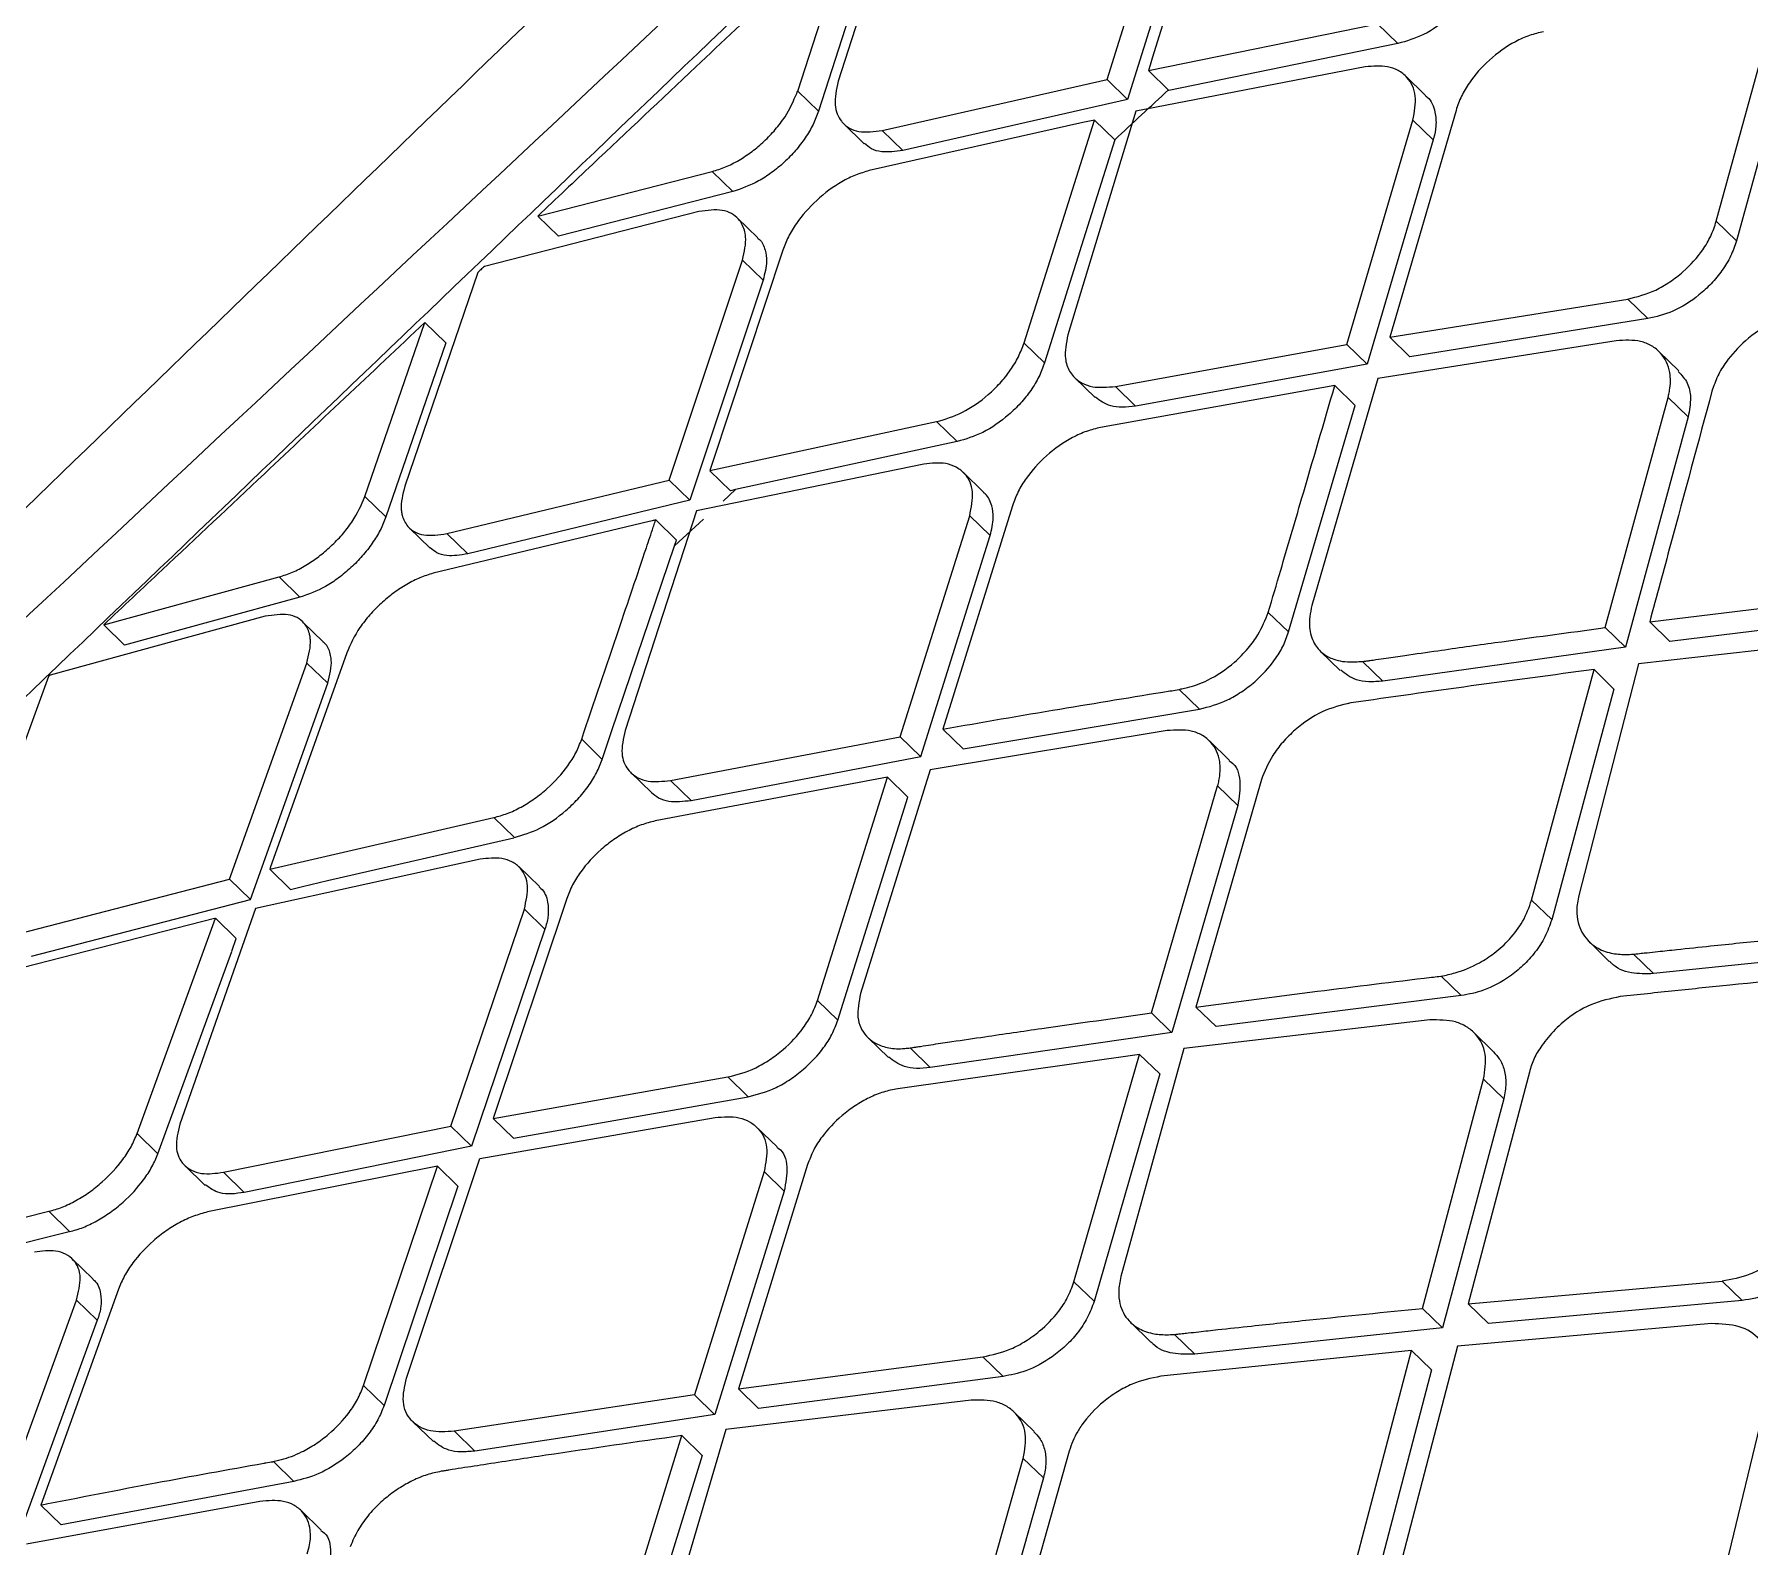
# Model space of a CAD drawing. Extents: x 400 to 501, y 484 to 634.
# Drawn here: x 483.956 to 484.989, y 516.083 to 516.993 of the extents above; entities that cross this region are included whole.
import ezdxf

# ---------------------------------------------------------------- set-up
doc = ezdxf.new("R2010")
doc.units = 0
doc.header["$MEASUREMENT"] = 0
doc.layers.add('DIM', color=3, linetype='Continuous')
doc.layers.add('GEOMETRY', color=3, linetype='Continuous', lineweight=25)

# ---------------------------------------------------------------- blocks, each defined once
blk = doc.blocks.new('2026 GRANDEE')
at = {"layer": 'GEOMETRY', "ltscale": 16}
for p, q in [((34.1774, -79.8743), (34.2194, -79.7397)), ((34.2441, -79.7342), (34.2045, -79.8614)), ((34.0567, -79.7467), (34.0154, -79.8753)), ((34.2318, -79.7517), (34.1897, -79.8862)), ((33.9911, -79.8812), (34.0249, -79.7768)), ((34.0373, -79.7888), (34.0036, -79.8932)), ((34.5441, -79.9596), (34.5821, -79.8213)), ((34.5943, -79.833), (34.5562, -79.9714)), ((34.2022, -79.8689), (34.3402, -79.8407)), ((34.3402, -79.8407), (34.3524, -79.8526)), ((34.3524, -79.8526), (34.2145, -79.8809)), ((34.0419, -79.9049), (34.1774, -79.8743)), ((34.1774, -79.8743), (34.1897, -79.8862)), ((34.3328, -79.8666), (34.1946, -79.8933)), ((34.2022, -79.8689), (34.2145, -79.8809)), ((34.3691, -79.8839), (34.3569, -79.872)), ((33.9911, -79.8812), (34.0036, -79.8932)), ((34.1897, -79.8862), (34.0543, -79.9169)), ((34.1946, -79.8933), (34.1537, -80.0279)), ((34.3874, -79.8928), (34.3475, -80.0294)), ((34.0187, -79.9008), (34.0311, -79.9129)), ((34.1627, -79.9002), (34.0341, -79.9291)), ((34.0419, -79.9049), (34.0543, -79.9169)), ((34.1274, -80.0328), (34.1697, -79.8987)), ((34.1697, -79.8987), (34.1627, -79.9002)), ((34.182, -79.9106), (34.1697, -79.8987)), ((34.3217, -80.0338), (34.3614, -79.8987)), ((34.3614, -79.8987), (34.3736, -79.9106)), ((34.182, -79.9106), (34.1397, -80.0448)), ((34.3736, -79.9106), (34.3339, -80.0456)), ((33.8346, -79.9564), (33.9396, -79.9296)), ((33.952, -79.9417), (33.9396, -79.9296)), ((33.952, -79.9417), (33.8471, -79.9685)), ((33.9316, -79.9537), (33.8024, -79.9867)), ((33.8346, -79.9564), (33.8471, -79.9685)), ((33.9671, -79.9696), (33.9546, -79.9575)), ((34.5441, -79.9596), (34.5562, -79.9714)), ((33.9821, -79.977), (33.9396, -80.1054)), ((33.9137, -80.1154), (33.9578, -79.9829)), ((33.9578, -79.9829), (33.9702, -79.995)), ((33.7984, -79.9905), (33.7545, -80.1191)), ((33.9702, -79.995), (33.9261, -80.1275)), ((34.3475, -80.0294), (34.4908, -80.0064)), ((34.4908, -80.0064), (34.5029, -80.0182)), ((34.5029, -80.0182), (34.3597, -80.0412)), ((33.7305, -80.1253), (33.7666, -80.0205)), ((33.7666, -80.0205), (33.7792, -80.0327)), ((34.3475, -80.0294), (34.3597, -80.0412)), ((33.7792, -80.0327), (33.7431, -80.1375)), ((34.1274, -80.0329), (34.1397, -80.0448)), ((34.1823, -80.059), (34.3217, -80.0338)), ((34.3339, -80.0456), (34.3217, -80.0338)), ((34.4839, -80.0315), (34.3403, -80.0542)), ((34.5216, -80.0496), (34.5096, -80.0379)), ((34.3339, -80.0456), (34.1945, -80.0709)), ((34.1579, -80.0538), (34.1702, -80.0657)), ((34.3144, -80.0585), (34.1734, -80.0837)), ((34.1823, -80.059), (34.1945, -80.0709)), ((34.3403, -80.0542), (34.3005, -80.1909)), ((34.3144, -80.0585), (34.3266, -80.0704)), ((34.2866, -80.2068), (34.3266, -80.0704)), ((34.4773, -80.2042), (34.5151, -80.0656)), ((34.5151, -80.0656), (34.5272, -80.0774)), ((33.9381, -80.1097), (34.0747, -80.0802)), ((34.0871, -80.0922), (34.0747, -80.0802)), ((34.5272, -80.0774), (34.4894, -80.216)), ((34.0871, -80.0922), (33.9537, -80.1211)), ((34.067, -80.1057), (33.9301, -80.1338)), ((33.9396, -80.1054), (33.9381, -80.1097)), ((33.9506, -80.1218), (33.9382, -80.1098)), ((34.103, -80.1227), (34.0907, -80.1107)), ((33.7799, -80.1476), (33.9137, -80.1154)), ((33.9137, -80.1154), (33.9261, -80.1275)), ((33.9461, -80.1281), (33.9537, -80.1211)), ((33.9537, -80.1211), (33.9506, -80.1218)), ((33.7431, -80.1375), (33.7305, -80.1253)), ((33.9261, -80.1275), (33.7924, -80.1598)), ((33.9301, -80.1338), (33.8871, -80.2662)), ((34.1204, -80.1308), (34.0784, -80.2653)), ((33.7571, -80.1441), (33.7697, -80.1563)), ((33.9017, -80.1403), (33.7716, -80.1715)), ((33.918, -80.1515), (33.9056, -80.1394)), ((33.9168, -80.155), (33.9343, -80.139)), ((34.0528, -80.2699), (34.0946, -80.1369)), ((34.0946, -80.1369), (34.1069, -80.1488)), ((33.7799, -80.1476), (33.7924, -80.1598)), ((33.9168, -80.155), (33.918, -80.1515)), ((34.0651, -80.2818), (34.1069, -80.1488)), ((33.8792, -80.2662), (33.9168, -80.155)), ((33.5732, -80.2026), (33.6789, -80.1737)), ((33.6789, -80.1737), (33.6914, -80.1859)), ((34.504, -80.2008), (34.6523, -80.1826)), ((33.6914, -80.1859), (33.5858, -80.2148)), ((34.2744, -80.195), (34.2866, -80.2068)), ((34.6644, -80.1943), (34.5161, -80.2125)), ((33.6705, -80.1974), (33.5409, -80.2329)), ((33.5732, -80.2026), (33.5858, -80.2148)), ((33.7056, -80.2129), (33.693, -80.2007)), ((34.4773, -80.2042), (34.4894, -80.216)), ((34.504, -80.2008), (34.5161, -80.2125)), ((34.4894, -80.216), (34.3434, -80.2364)), ((34.6459, -80.2094), (34.4972, -80.226)), ((33.649, -80.3556), (33.6955, -80.2255)), ((33.7195, -80.2194), (33.6735, -80.3488)), ((33.6955, -80.2255), (33.7081, -80.2377)), ((34.3057, -80.2183), (34.3177, -80.23)), ((34.3312, -80.2246), (34.3434, -80.2364)), ((34.4972, -80.226), (34.4613, -80.3654)), ((33.54, -80.2337), (33.493, -80.3625)), ((33.5409, -80.2329), (33.54, -80.2337)), ((34.4329, -80.3683), (34.4705, -80.2295)), ((34.4705, -80.2295), (34.4825, -80.2412)), ((33.6616, -80.3679), (33.7081, -80.2377)), ((34.233, -80.2533), (34.2208, -80.2414)), ((34.4825, -80.2412), (34.445, -80.3801)), ((34.0907, -80.2772), (34.233, -80.2533)), ((33.8734, -80.2835), (33.8792, -80.2662)), ((34.2135, -80.2662), (34.0708, -80.2898)), ((34.0784, -80.2653), (34.0906, -80.2772)), ((33.861, -80.2714), (33.8734, -80.2835)), ((33.9145, -80.2962), (34.0528, -80.2699)), ((34.0528, -80.2699), (34.065, -80.2818)), ((34.251, -80.2841), (34.2389, -80.2723)), ((33.9269, -80.3082), (34.0651, -80.2818)), ((33.8906, -80.2915), (33.903, -80.3035)), ((34.0451, -80.2943), (33.9052, -80.3206)), ((33.9145, -80.2962), (33.9269, -80.3082)), ((34.003, -80.4287), (34.0451, -80.2943)), ((34.0708, -80.2898), (34.0289, -80.4244)), ((34.0451, -80.2943), (34.0574, -80.3062)), ((34.2702, -80.2957), (34.2307, -80.4326)), ((34.0152, -80.4405), (34.0574, -80.3062)), ((34.2041, -80.4362), (34.2439, -80.2995)), ((34.2439, -80.2995), (34.256, -80.3113)), ((33.6732, -80.3497), (33.8081, -80.3185)), ((33.8081, -80.3185), (33.8205, -80.3306)), ((34.256, -80.3113), (34.2163, -80.448)), ((33.7079, -80.3565), (33.8202, -80.3307)), ((33.7999, -80.3436), (33.6647, -80.3733)), ((33.6735, -80.3488), (33.6732, -80.3497)), ((33.6732, -80.3497), (33.6857, -80.3619)), ((33.8355, -80.3601), (33.8231, -80.3481)), ((33.5171, -80.3897), (33.649, -80.3556)), ((33.649, -80.3556), (33.6615, -80.3678)), ((33.6857, -80.3619), (33.6929, -80.3601)), ((33.6929, -80.3601), (33.7079, -80.3565)), ((33.5298, -80.402), (33.6616, -80.3679)), ((33.852, -80.3673), (33.8077, -80.4997)), ((34.4329, -80.3683), (34.445, -80.38)), ((33.64, -80.3793), (33.5084, -80.4131)), ((33.5933, -80.5087), (33.6405, -80.3792)), ((33.6647, -80.3733), (33.6191, -80.5032)), ((33.64, -80.3793), (33.6405, -80.3792)), ((33.653, -80.3914), (33.6405, -80.3792)), ((33.7823, -80.5044), (33.8265, -80.3737)), ((33.8265, -80.3737), (33.8388, -80.3857)), ((33.6503, -80.399), (33.653, -80.3914)), ((33.8388, -80.3857), (33.7946, -80.5164)), ((33.6113, -80.5062), (33.6503, -80.3991)), ((34.4675, -80.3932), (34.4797, -80.4051)), ((34.4943, -80.4008), (34.5064, -80.4125)), ((34.656, -80.3971), (34.5064, -80.4125)), ((34.3906, -80.4257), (34.3785, -80.414)), ((34.003, -80.4287), (34.0152, -80.4405)), ((34.2307, -80.4326), (34.2429, -80.4444)), ((34.3906, -80.4257), (34.2429, -80.4444)), ((34.2041, -80.4362), (34.2162, -80.448)), ((34.3717, -80.4404), (34.2236, -80.4575)), ((34.0334, -80.4512), (34.0457, -80.463)), ((34.2163, -80.448), (34.0709, -80.4691)), ((34.41, -80.4595), (34.398, -80.4478)), ((34.1969, -80.4611), (34.0513, -80.4818)), ((34.0709, -80.4691), (34.0588, -80.4572)), ((34.1574, -80.598), (34.1969, -80.4611)), ((34.2236, -80.4575), (34.1857, -80.5949)), ((34.209, -80.4728), (34.1969, -80.4611)), ((33.8077, -80.4997), (33.949, -80.4747)), ((33.949, -80.4747), (33.9612, -80.4866)), ((34.209, -80.4729), (34.1695, -80.6098)), ((34.4316, -80.4718), (34.3948, -80.6113)), ((34.3672, -80.614), (34.404, -80.4761)), ((34.404, -80.4761), (34.4161, -80.4878)), ((33.82, -80.5116), (33.9612, -80.4866)), ((34.4161, -80.4878), (34.3793, -80.6258)), ((33.6454, -80.5321), (33.7823, -80.5044)), ((33.7946, -80.5164), (33.7823, -80.5044)), ((33.7996, -80.5237), (33.9413, -80.4991)), ((33.8077, -80.4997), (33.82, -80.5116)), ((33.9786, -80.5168), (33.9663, -80.5049)), ((33.5933, -80.5087), (33.6059, -80.5209)), ((33.6059, -80.5209), (33.6113, -80.5062)), ((33.7946, -80.5164), (33.6578, -80.5442)), ((33.7555, -80.6561), (33.7996, -80.5237)), ((33.6219, -80.5279), (33.6344, -80.54)), ((33.7742, -80.5284), (33.6357, -80.556)), ((33.6454, -80.5321), (33.6578, -80.5442)), ((33.7297, -80.6605), (33.7742, -80.5284)), ((33.7742, -80.5284), (33.7865, -80.5404)), ((33.9708, -80.5316), (33.9289, -80.6661)), ((33.997, -80.5275), (33.9554, -80.6624)), ((33.9708, -80.5316), (33.983, -80.5434)), ((33.7865, -80.5404), (33.742, -80.6725)), ((33.983, -80.5434), (33.9411, -80.678)), ((33.4097, -80.588), (33.5402, -80.5556)), ((33.5527, -80.5678), (33.5402, -80.5556)), ((33.441, -80.5955), (33.5517, -80.568)), ((33.5517, -80.568), (33.5527, -80.5678)), ((33.5667, -80.5963), (33.5542, -80.5842)), ((34.1574, -80.598), (34.1695, -80.6097)), ((34.3948, -80.6113), (34.5476, -80.5976)), ((34.5476, -80.5976), (34.5597, -80.6093)), ((33.5821, -80.6025), (33.5353, -80.7324)), ((33.5101, -80.7374), (33.5568, -80.6091)), ((33.5568, -80.6091), (33.5693, -80.6212)), ((34.3672, -80.614), (34.3793, -80.6257)), ((34.3948, -80.6113), (34.4069, -80.6231)), ((34.5597, -80.6093), (34.4069, -80.6231)), ((33.5693, -80.6212), (33.5226, -80.7495)), ((34.1914, -80.6224), (34.2036, -80.6343)), ((34.3793, -80.6258), (34.2301, -80.6415)), ((34.5412, -80.6232), (34.3882, -80.6367)), ((34.3606, -80.6394), (34.2096, -80.6549)), ((34.218, -80.6297), (34.2301, -80.6415)), ((34.3239, -80.779), (34.3606, -80.6394)), ((34.3882, -80.6367), (34.3518, -80.7767)), ((34.3606, -80.6394), (34.3726, -80.6511)), ((33.9554, -80.6624), (34.1025, -80.6432)), ((34.1025, -80.6432), (34.1147, -80.655)), ((33.7297, -80.6605), (33.742, -80.6725)), ((34.1147, -80.655), (33.9675, -80.6743)), ((34.3726, -80.6511), (34.336, -80.7908)), ((33.9289, -80.6661), (33.7843, -80.688)), ((33.941, -80.678), (33.9289, -80.6661)), ((34.0954, -80.6693), (33.9478, -80.687)), ((33.9554, -80.6624), (33.9675, -80.6743)), ((34.5419, -80.803), (34.5762, -80.661)), ((33.9411, -80.678), (33.7966, -80.6999)), ((34.1334, -80.6882), (34.1214, -80.6765)), ((33.7594, -80.6823), (33.7717, -80.6942)), ((33.7966, -80.6999), (33.7844, -80.688)), ((33.8796, -80.8255), (33.9213, -80.6906)), ((33.9478, -80.6869), (33.9078, -80.8224)), ((33.9213, -80.6906), (33.9335, -80.7025)), ((34.1545, -80.6999), (34.1158, -80.8376)), ((33.6877, -80.7182), (33.6754, -80.7062)), ((33.9335, -80.7025), (33.8918, -80.8374)), ((34.0883, -80.8404), (34.1269, -80.7043)), ((34.1269, -80.7043), (34.1391, -80.716)), ((33.6877, -80.7182), (33.5477, -80.7444)), ((34.139, -80.716), (34.1004, -80.8521)), ((33.6672, -80.7302), (33.5268, -80.7559)), ((33.5353, -80.7324), (33.5477, -80.7444)), ((33.7042, -80.7475), (33.6919, -80.7356))]:
    blk.add_line(p, q, dxfattribs=at)
at = {"layer": 'GEOMETRY', "ltscale": 16, "flags": 128}
blk.add_lwpolyline([(34.2045, -79.8614), (34.2032, -79.8656), (34.2022, -79.8689)], dxfattribs=at)
at = {"layer": 'GEOMETRY', "ltscale": 16}
for points, knots in [([(39.3344, -73.6754), (39.0943, -73.989), (38.614, -74.6164), (37.8515, -75.526), (37.0585, -76.4108), (36.2329, -77.2665), (35.3771, -78.0921), (34.4922, -78.8851), (33.5825, -79.6476), (32.9551, -80.1279), (32.6415, -80.3679)], [0, 0, 0, 0, 0.124824, 0.249783, 0.374855, 0.499996, 0.625137, 0.750211, 0.875173, 1, 1, 1, 1]), ([(40.1497, -73.709), (40.0127, -73.8419), (39.7344, -74.112), (39.3257, -74.5096), (38.9336, -74.8911), (38.5729, -75.2424), (38.2434, -75.5632), (37.9632, -75.8359), (37.7285, -76.0643), (37.5351, -76.2523), (37.361, -76.4215), (37.2052, -76.5728), (37.0576, -76.7162), (36.8887, -76.8801), (36.6825, -77.0802), (36.4323, -77.3228), (36.1506, -77.5956), (35.8375, -77.8988), (35.4928, -78.2323), (35.1244, -78.5882), (34.7337, -78.9655), (34.3219, -79.3632), (33.8821, -79.7881), (33.4291, -80.2259), (33.123, -80.5224), (32.9727, -80.668)], [0, 0, 0, 0, 0.057285, 0.116397, 0.171134, 0.221513, 0.267531, 0.309184, 0.338855, 0.365836, 0.39013, 0.411737, 0.431012, 0.451894, 0.482374, 0.517226, 0.556449, 0.600044, 0.64801, 0.700352, 0.753718, 0.810985, 0.872139, 0.937203, 1, 1, 1, 1]), ([(33.01, -80.682), (33.0104, -80.6816), (33.0139, -80.6784), (33.0253, -80.6677), (33.0659, -80.6295), (33.2177, -80.487), (33.809, -79.9333), (34.9803, -78.8398), (36.0224, -77.837), (36.6226, -77.2594)], [0, 0, 0, 0, 0.000353, 0.002828, 0.009436, 0.033986, 0.128384, 0.498019, 1, 1, 1, 1]), ([(33.1638, -77.936), (33.0907, -77.9972), (32.9446, -78.1196), (32.7342, -78.3117), (32.5332, -78.5072), (32.3444, -78.7048), (32.1699, -78.9019), (32.0117, -79.0963), (31.8718, -79.2854), (31.7518, -79.4666), (31.653, -79.6375), (31.5762, -79.7958), (31.5216, -79.9396), (31.4856, -80.0812), (31.4759, -80.2129), (31.5001, -80.3258), (31.5559, -80.4077), (31.6401, -80.4598), (31.7499, -80.4834), (31.8834, -80.4801), (32.0394, -80.4507), (32.2171, -80.3959), (32.4161, -80.3158), (32.6361, -80.2101), (32.8765, -80.0782), (33.1136, -79.9333), (33.3411, -79.7823), (33.5542, -79.631), (33.7726, -79.4666), (33.9175, -79.3486), (33.9905, -79.2891)], [0, 0, 0, 0, 0.03365, 0.067313, 0.101007, 0.13474, 0.168508, 0.202289, 0.236036, 0.269685, 0.303151, 0.336331, 0.369113, 0.401402, 0.443541, 0.484558, 0.524462, 0.563377, 0.601521, 0.639144, 0.676527, 0.713986, 0.75182, 0.790312, 0.829738, 0.870357, 0.901711, 0.933838, 0.966663, 1, 1, 1, 1]), ([(33.9887, -79.2829), (33.9228, -79.3367), (33.7968, -79.4395), (33.6142, -79.5785), (33.4494, -79.6982), (33.2894, -79.8087), (33.1386, -79.9076), (33.0006, -79.9932), (32.8904, -80.0582), (32.806, -80.1059), (32.7422, -80.1406), (32.6887, -80.1689), (32.6356, -80.1962), (32.5765, -80.2255), (32.4864, -80.2682), (32.3711, -80.3182), (32.2425, -80.3659), (32.1392, -80.3966), (32.0605, -80.414), (32.0151, -80.4209), (31.9849, -80.4239), (31.9652, -80.4252), (31.9425, -80.4259), (31.9185, -80.4251), (31.8947, -80.4224), (31.8827, -80.4183), (31.8763, -80.4161)], [0, 0, 0, 0, 0.070457, 0.134743, 0.192801, 0.244773, 0.305013, 0.355454, 0.396604, 0.428862, 0.452521, 0.47122, 0.492779, 0.517438, 0.545139, 0.608763, 0.673519, 0.736316, 0.7812, 0.822467, 0.835964, 0.854953, 0.880826, 0.913584, 0.953269, 1, 1, 1, 1]), ([(34.0249, -79.7768), (33.9932, -79.8067), (33.9407, -79.8563), (33.8773, -79.9161), (33.8456, -79.946), (33.8346, -79.9564)], [0, 0, 0, 0, 0.500001, 0.827348, 1, 1, 1, 1]), ([(33.4629, -80.3062), (33.4801, -80.2898), (33.6617, -80.1163), (33.8432, -79.9425), (34.0075, -79.7851)], [0, 0, 0, 0, 0.094222, 1, 1, 1, 1]), ([(34.4048, -79.805), (34.4038, -79.8078), (34.4019, -79.8134), (34.3969, -79.8218), (34.3908, -79.8296), (34.3815, -79.8388), (34.3681, -79.8481), (34.3576, -79.8511), (34.3524, -79.8526)], [0, 0, 0, 0, 0.135166, 0.267199, 0.39624, 0.522441, 0.765801, 1, 1, 1, 1]), ([(34.4401, -79.8455), (34.4373, -79.8461), (34.4317, -79.8474), (34.4204, -79.8525), (34.4072, -79.8618), (34.3966, -79.8739), (34.3903, -79.8844), (34.3884, -79.8899), (34.3874, -79.8928)], [0, 0, 0, 0, 0.128041, 0.254241, 0.500661, 0.73439, 0.86329, 1, 1, 1, 1]), ([(34.0154, -79.8753), (34.0143, -79.8802), (34.0123, -79.8898), (34.0154, -79.897), (34.0201, -79.9026), (34.027, -79.9068), (34.037, -79.9055), (34.0419, -79.9049)], [0, 0, 0, 0, 0.249475, 0.482547, 0.50037, 0.751086, 1, 1, 1, 1]), ([(34.3614, -79.8987), (34.3624, -79.8937), (34.3642, -79.8836), (34.3595, -79.8738), (34.3529, -79.8686), (34.3448, -79.8656), (34.3375, -79.8662), (34.3328, -79.8666)], [0, 0, 0, 0, 0.248921, 0.498526, 0.642186, 0.773772, 1, 1, 1, 1]), ([(33.9396, -79.9296), (33.9422, -79.9288), (33.9475, -79.9272), (33.9557, -79.923), (33.9636, -79.9177), (33.971, -79.9115), (33.9778, -79.9043), (33.9852, -79.8948), (33.9889, -79.8862), (33.9909, -79.8817), (33.9911, -79.8812)], [0, 0, 0, 0, 0.129147, 0.25531, 0.378832, 0.500077, 0.623657, 0.750213, 0.973065, 1, 1, 1, 1]), ([(34.1819, -79.9105), (34.1873, -79.9055), (34.1981, -79.8955), (34.2089, -79.8854), (34.2143, -79.8804)], [0, 0, 0, 0, 0.500007, 1, 1, 1, 1]), ([(34.369, -79.884), (34.3694, -79.8843), (34.3724, -79.8865), (34.3749, -79.8928), (34.3757, -79.9016), (34.3746, -79.9074), (34.3737, -79.9103), (34.3736, -79.9106)], [0, 0, 0, 0, 0.054261, 0.446426, 0.735111, 0.972864, 1, 1, 1, 1]), ([(34.0036, -79.8932), (34.0026, -79.8959), (34.0006, -79.9012), (33.9958, -79.9093), (33.9899, -79.9171), (33.983, -79.9242), (33.9754, -79.9304), (33.9649, -79.9373), (33.9571, -79.9399), (33.952, -79.9417)], [0, 0, 0, 0, 0.130507, 0.258872, 0.385385, 0.510351, 0.634085, 0.756911, 1, 1, 1, 1]), ([(34.0543, -79.9169), (34.0499, -79.9175), (34.0428, -79.9185), (34.0353, -79.9163), (34.0325, -79.9139), (34.0312, -79.9127)], [0, 0, 0, 0, 0.465879, 0.747402, 1, 1, 1, 1]), ([(34.0341, -79.9291), (34.0314, -79.9299), (34.026, -79.9314), (34.0151, -79.9368), (34.0021, -79.9464), (33.9915, -79.9586), (33.9851, -79.969), (33.9831, -79.9743), (33.9821, -79.977)], [0, 0, 0, 0, 0.130185, 0.256939, 0.500269, 0.738326, 0.86623, 1, 1, 1, 1]), ([(33.9578, -79.9829), (33.9589, -79.978), (33.9604, -79.9714), (33.9588, -79.9635), (33.9552, -79.9569), (33.9464, -79.9517), (33.9365, -79.953), (33.9316, -79.9537)], [0, 0, 0, 0, 0.249246, 0.333555, 0.500601, 0.751122, 1, 1, 1, 1]), ([(34.4908, -80.0064), (34.4964, -80.005), (34.505, -80.0029), (34.5162, -79.9962), (34.5263, -79.9885), (34.5349, -79.9789), (34.5412, -79.9683), (34.5431, -79.9626), (34.5441, -79.9596)], [0, 0, 0, 0, 0.245882, 0.372175, 0.500468, 0.730377, 0.860325, 1, 1, 1, 1]), ([(33.9669, -79.9698), (33.9673, -79.97), (33.9696, -79.9716), (33.9715, -79.9764), (33.9729, -79.9845), (33.9712, -79.9911), (33.9702, -79.995)], [0, 0, 0, 0, 0.055459, 0.366571, 0.627914, 1, 1, 1, 1]), ([(34.5562, -79.9714), (34.5552, -79.9744), (34.5532, -79.9804), (34.5478, -79.9892), (34.5413, -79.9972), (34.5317, -80.006), (34.5184, -80.0145), (34.5079, -80.017), (34.5029, -80.0182)], [0, 0, 0, 0, 0.143635, 0.281886, 0.414807, 0.542459, 0.781164, 1, 1, 1, 1]), ([(33.8024, -79.9867), (33.8017, -79.9874), (33.8004, -79.9887), (33.799, -79.9899), (33.7984, -79.9905)], [0, 0, 0, 0, 0.560001, 1, 1, 1, 1]), ([(34.5951, -80.0154), (34.5893, -80.0167), (34.5778, -80.0195), (34.5616, -80.0306), (34.551, -80.0423), (34.5445, -80.0529), (34.5426, -80.0588), (34.5415, -80.0619)], [0, 0, 0, 0, 0.248517, 0.499694, 0.723033, 0.854912, 1, 1, 1, 1]), ([(33.7666, -80.0205), (33.7344, -80.0508), (33.6817, -80.1005), (33.6172, -80.1612), (33.5849, -80.1915), (33.5732, -80.2026)], [0, 0, 0, 0, 0.500001, 0.817976, 1, 1, 1, 1]), ([(34.1537, -80.0279), (34.1528, -80.0329), (34.1512, -80.0411), (34.1539, -80.0489), (34.1575, -80.0538), (34.162, -80.0572), (34.17, -80.0601), (34.1775, -80.0594), (34.1823, -80.059)], [0, 0, 0, 0, 0.248694, 0.413885, 0.499183, 0.640335, 0.770957, 1, 1, 1, 1]), ([(34.0747, -80.0802), (34.0799, -80.0787), (34.0903, -80.0755), (34.1037, -80.0662), (34.1131, -80.057), (34.1193, -80.0493), (34.1243, -80.041), (34.1263, -80.0356), (34.1274, -80.0328)], [0, 0, 0, 0, 0.235285, 0.478666, 0.604649, 0.733396, 0.865115, 1, 1, 1, 1]), ([(34.5151, -80.0656), (34.5151, -80.0656), (34.5151, -80.0654), (34.5152, -80.065), (34.5156, -80.0636), (34.5166, -80.0586), (34.5167, -80.0491), (34.5124, -80.0399), (34.5054, -80.0344), (34.4969, -80.0308), (34.489, -80.0312), (34.4839, -80.0315)], [0, 0, 0, 0, 0.002274, 0.006334, 0.01981, 0.068181, 0.250059, 0.49929, 0.63547, 0.76445, 1, 1, 1, 1]), ([(34.1397, -80.0448), (34.1387, -80.0476), (34.1366, -80.0531), (34.1316, -80.0614), (34.1254, -80.0692), (34.116, -80.0783), (34.1026, -80.0876), (34.0922, -80.0907), (34.0871, -80.0922)], [0, 0, 0, 0, 0.135487, 0.267661, 0.396704, 0.522809, 0.765872, 1, 1, 1, 1]), ([(34.5212, -80.0501), (34.5232, -80.0522), (34.5272, -80.0563), (34.5292, -80.0661), (34.5279, -80.0734), (34.5272, -80.0774)], [0, 0, 0, 0, 0.330761, 0.636944, 1, 1, 1, 1]), ([(34.2744, -80.195), (34.2769, -80.1866), (34.2836, -80.1638), (34.2969, -80.1183), (34.3078, -80.0813), (34.3144, -80.0585)], [0, 0, 0, 0, 0.185472, 0.500001, 1, 1, 1, 1]), ([(34.1945, -80.0709), (34.1918, -80.0712), (34.1865, -80.0719), (34.1774, -80.0708), (34.1731, -80.0676), (34.1703, -80.0655)], [0, 0, 0, 0, 0.270225, 0.534637, 1, 1, 1, 1]), ([(34.5415, -80.0619), (34.5332, -80.0926), (34.5207, -80.1389), (34.5082, -80.1852), (34.504, -80.2008)], [0, 0, 0, 0, 0.664013, 1, 1, 1, 1]), ([(34.1734, -80.0837), (34.1706, -80.0844), (34.1651, -80.0857), (34.1538, -80.0908), (34.1405, -80.1001), (34.1298, -80.1121), (34.1234, -80.1225), (34.1214, -80.1279), (34.1204, -80.1308)], [0, 0, 0, 0, 0.128064, 0.254224, 0.50057, 0.73425, 0.863182, 1, 1, 1, 1]), ([(34.0946, -80.1369), (34.0956, -80.1319), (34.0976, -80.122), (34.0933, -80.1125), (34.0868, -80.1075), (34.0789, -80.1045), (34.0716, -80.1053), (34.067, -80.1057)], [0, 0, 0, 0, 0.248853, 0.49858, 0.642422, 0.774049, 1, 1, 1, 1]), ([(33.7545, -80.1191), (33.7532, -80.124), (33.752, -80.1291), (33.7524, -80.1335), (33.7525, -80.1347), (33.7532, -80.1385), (33.7564, -80.1446), (33.7651, -80.1497), (33.775, -80.1483), (33.7799, -80.1476)], [0, 0, 0, 0, 0.24932, 0.257927, 0.273073, 0.322973, 0.500753, 0.751386, 1, 1, 1, 1]), ([(34.1069, -80.1488), (34.1078, -80.1451), (34.1094, -80.1386), (34.108, -80.1302), (34.1058, -80.125), (34.1032, -80.1231), (34.1029, -80.1228)], [0, 0, 0, 0, 0.34711, 0.613806, 0.942126, 1, 1, 1, 1]), ([(33.6789, -80.1737), (33.6815, -80.1728), (33.6867, -80.1712), (33.6948, -80.1669), (33.7027, -80.1616), (33.7101, -80.1553), (33.7169, -80.1483), (33.7249, -80.1381), (33.7283, -80.1304), (33.7305, -80.1253)], [0, 0, 0, 0, 0.129501, 0.255778, 0.379259, 0.5004, 0.623638, 0.749666, 1, 1, 1, 1]), ([(33.7431, -80.1375), (33.7421, -80.1402), (33.74, -80.1454), (33.7351, -80.1534), (33.7291, -80.1611), (33.7222, -80.1682), (33.7147, -80.1744), (33.7041, -80.1814), (33.6965, -80.1841), (33.6914, -80.1859)], [0, 0, 0, 0, 0.130869, 0.259341, 0.385778, 0.51056, 0.634081, 0.75675, 1, 1, 1, 1]), ([(33.861, -80.2714), (33.8684, -80.2494), (33.8814, -80.211), (33.8958, -80.1684), (33.9031, -80.1468), (33.9049, -80.1413), (33.9054, -80.1399), (33.9056, -80.1395), (33.9056, -80.1394), (33.9056, -80.1394)], [0, 0, 0, 0, 0.499999, 0.872872, 0.967154, 0.991257, 0.997548, 0.999747, 1, 1, 1, 1]), ([(33.9056, -80.1394), (33.9049, -80.1396), (33.9036, -80.1399), (33.9023, -80.1402), (33.9017, -80.1403)], [0, 0, 0, 0, 0.56, 1, 1, 1, 1]), ([(33.7924, -80.1598), (33.788, -80.1605), (33.781, -80.1616), (33.7737, -80.1595), (33.7711, -80.1572), (33.7698, -80.1561)], [0, 0, 0, 0, 0.46467, 0.746481, 1, 1, 1, 1]), ([(33.7716, -80.1715), (33.769, -80.1723), (33.7638, -80.1738), (33.7557, -80.178), (33.7477, -80.1832), (33.7401, -80.1895), (33.7333, -80.1965), (33.7252, -80.2066), (33.7218, -80.2143), (33.7195, -80.2194)], [0, 0, 0, 0, 0.128334, 0.251119, 0.376293, 0.500399, 0.62351, 0.749639, 1, 1, 1, 1]), ([(34.2208, -80.2414), (34.221, -80.2414), (34.2214, -80.2412), (34.2231, -80.2409), (34.2285, -80.2397), (34.2396, -80.2357), (34.2525, -80.227), (34.2622, -80.2171), (34.2697, -80.2067), (34.2726, -80.1995), (34.2744, -80.195)], [0, 0, 0, 0, 0.009122, 0.024533, 0.074527, 0.251182, 0.500258, 0.650088, 0.783386, 1, 1, 1, 1]), ([(34.3005, -80.1909), (34.2997, -80.1954), (34.2982, -80.2038), (34.3014, -80.2136), (34.3068, -80.2199), (34.3144, -80.224), (34.3221, -80.2251), (34.3282, -80.2247), (34.3304, -80.2246), (34.3312, -80.2246)], [0, 0, 0, 0, 0.2171494, 0.4080576, 0.5726565, 0.710894, 0.9076063, 0.9667637, 1, 1, 1, 1]), ([(33.6955, -80.2255), (33.6967, -80.2206), (33.6981, -80.2151), (33.6975, -80.2098), (33.6968, -80.206), (33.6936, -80.2001), (33.6851, -80.1952), (33.6754, -80.1966), (33.6705, -80.1974)], [0, 0, 0, 0, 0.249121, 0.28052, 0.332977, 0.500688, 0.751406, 1, 1, 1, 1]), ([(34.3312, -80.2246), (34.3317, -80.2245), (34.3325, -80.2244), (34.334, -80.2242), (34.3362, -80.2239), (34.3401, -80.2233), (34.347, -80.2223), (34.3595, -80.2205), (34.3812, -80.2174), (34.4214, -80.2117), (34.4551, -80.2072), (34.4773, -80.2042)], [0, 0, 0, 0, 0.009618, 0.017107, 0.030502, 0.054554, 0.097555, 0.174419, 0.311027, 0.546303, 1, 1, 1, 1]), ([(33.7081, -80.2377), (33.7093, -80.2328), (33.7109, -80.2262), (33.7094, -80.2187), (33.708, -80.2148), (33.7057, -80.2133), (33.7054, -80.213)], [0, 0, 0, 0, 0.474279, 0.634096, 0.950366, 1, 1, 1, 1]), ([(34.233, -80.2533), (34.2386, -80.2518), (34.2471, -80.2497), (34.2583, -80.243), (34.2685, -80.2353), (34.2771, -80.2258), (34.2836, -80.2154), (34.2856, -80.2097), (34.2866, -80.2068)], [0, 0, 0, 0, 0.246122, 0.372299, 0.500372, 0.730426, 0.860366, 1, 1, 1, 1]), ([(34.3434, -80.2364), (34.3405, -80.2366), (34.3348, -80.2371), (34.3254, -80.2356), (34.3208, -80.232), (34.318, -80.2297)], [0, 0, 0, 0, 0.277135, 0.545572, 1, 1, 1, 1]), ([(34.4705, -80.2295), (34.4458, -80.2327), (34.3968, -80.2392), (34.3482, -80.2461), (34.3241, -80.2495)], [0, 0, 0, 0, 0.502953, 1, 1, 1, 1]), ([(34.0784, -80.2653), (34.1019, -80.2612), (34.1471, -80.2534), (34.1932, -80.2459), (34.2157, -80.2422), (34.2161, -80.2422), (34.2162, -80.2422), (34.2177, -80.2419), (34.2192, -80.2417), (34.2207, -80.2415), (34.2208, -80.2414), (34.2208, -80.2414), (34.2208, -80.2414)], [0, 0, 0, 0, 0.496892, 0.960008, 0.966049, 0.967674, 0.968282, 0.968368, 0.997884, 0.999402, 0.999936, 1, 1, 1, 1]), ([(34.3241, -80.2495), (34.3184, -80.2509), (34.3068, -80.2537), (34.2925, -80.2635), (34.283, -80.273), (34.2752, -80.2832), (34.2722, -80.2908), (34.2702, -80.2957)], [0, 0, 0, 0, 0.249585, 0.499556, 0.637828, 0.767434, 1, 1, 1, 1]), ([(33.8871, -80.2662), (33.886, -80.271), (33.8841, -80.2801), (33.8871, -80.2875), (33.8908, -80.2919), (33.8945, -80.2947), (33.9024, -80.2975), (33.9098, -80.2967), (33.9145, -80.2962)], [0, 0, 0, 0, 0.24874, 0.467815, 0.498983, 0.64064, 0.771449, 1, 1, 1, 1]), ([(34.2439, -80.2995), (34.2441, -80.299), (34.2445, -80.2973), (34.2455, -80.2922), (34.2457, -80.2831), (34.2416, -80.2742), (34.2348, -80.2688), (34.2264, -80.2654), (34.2185, -80.2659), (34.2135, -80.2662)], [0, 0, 0, 0, 0.027526, 0.078466, 0.25015, 0.499437, 0.63601, 0.765084, 1, 1, 1, 1]), ([(33.8081, -80.3185), (33.8108, -80.3178), (33.8161, -80.3164), (33.8245, -80.3124), (33.8327, -80.3073), (33.8427, -80.2993), (33.8514, -80.2897), (33.8579, -80.2794), (33.8599, -80.2741), (33.861, -80.2714)], [0, 0, 0, 0, 0.126592, 0.2521, 0.376884, 0.501305, 0.737044, 0.865156, 1, 1, 1, 1]), ([(33.8205, -80.3306), (33.8256, -80.329), (33.836, -80.3259), (33.8494, -80.3166), (33.8588, -80.3075), (33.8651, -80.2998), (33.8702, -80.2916), (33.8723, -80.2862), (33.8734, -80.2835)], [0, 0, 0, 0, 0.23433, 0.477109, 0.603068, 0.732038, 0.864271, 1, 1, 1, 1]), ([(34.2508, -80.2844), (34.2512, -80.2846), (34.2553, -80.2869), (34.2583, -80.2962), (34.2568, -80.3063), (34.256, -80.3113)], [0, 0, 0, 0, 0.04492, 0.522481, 1, 1, 1, 1]), ([(33.9031, -80.3034), (33.9044, -80.3045), (33.9072, -80.307), (33.9148, -80.3095), (33.9222, -80.3087), (33.9269, -80.3082)], [0, 0, 0, 0, 0.244428, 0.519633, 1, 1, 1, 1]), ([(33.9053, -80.3206), (33.9025, -80.3213), (33.897, -80.3227), (33.8885, -80.3266), (33.8803, -80.3316), (33.8703, -80.3395), (33.8616, -80.349), (33.8551, -80.3592), (33.853, -80.3646), (33.852, -80.3673)], [0, 0, 0, 0, 0.127985, 0.253954, 0.378197, 0.501113, 0.734392, 0.863203, 1, 1, 1, 1]), ([(33.8265, -80.3737), (33.8275, -80.3688), (33.8297, -80.3591), (33.8256, -80.3498), (33.8194, -80.345), (33.8117, -80.3423), (33.8044, -80.3431), (33.7999, -80.3436)], [0, 0, 0, 0, 0.248777, 0.498666, 0.642828, 0.774535, 1, 1, 1, 1]), ([(33.8354, -80.3603), (33.8357, -80.3606), (33.8386, -80.3627), (33.8407, -80.3685), (33.8412, -80.3769), (33.8399, -80.3826), (33.8389, -80.3854), (33.8388, -80.3857)], [0, 0, 0, 0, 0.055799, 0.443461, 0.730362, 0.970629, 1, 1, 1, 1]), ([(34.3785, -80.414), (34.3813, -80.4134), (34.3888, -80.4119), (34.4001, -80.4072), (34.4111, -80.4), (34.4202, -80.3916), (34.4285, -80.3807), (34.4314, -80.3726), (34.4329, -80.3683)], [0, 0, 0, 0, 0.123847, 0.331014, 0.466604, 0.623312, 0.80112, 1, 1, 1, 1]), ([(34.4613, -80.3654), (34.4607, -80.3684), (34.4597, -80.3741), (34.4609, -80.3837), (34.465, -80.3914), (34.4723, -80.3974), (34.4801, -80.4004), (34.4879, -80.4011), (34.4927, -80.4009), (34.4943, -80.4008)], [0, 0, 0, 0, 0.145691, 0.274264, 0.501432, 0.626169, 0.791714, 0.930282, 1, 1, 1, 1]), ([(34.445, -80.3801), (34.4438, -80.3835), (34.4416, -80.3901), (34.4353, -80.3996), (34.428, -80.4077), (34.4178, -80.416), (34.4049, -80.423), (34.3951, -80.4249), (34.3906, -80.4257)], [0, 0, 0, 0, 0.160563, 0.310984, 0.451272, 0.581442, 0.810576, 1, 1, 1, 1]), ([(34.4943, -80.4008), (34.4952, -80.4007), (34.4967, -80.4005), (34.4994, -80.4002), (34.5034, -80.3998), (34.5105, -80.399), (34.5233, -80.3977), (34.5455, -80.3953), (34.5867, -80.3911), (34.6211, -80.3877), (34.6439, -80.3854)], [0, 0, 0, 0, 0.017104, 0.030497, 0.054545, 0.09754, 0.174389, 0.310931, 0.545091, 1, 1, 1, 1]), ([(34.5064, -80.4125), (34.5018, -80.4126), (34.492, -80.4128), (34.4833, -80.409), (34.4802, -80.4054), (34.4798, -80.4049)], [0, 0, 0, 0, 0.437449, 0.931805, 1, 1, 1, 1]), ([(34.6375, -80.4111), (34.6091, -80.4138), (34.5695, -80.4177), (34.5192, -80.4228), (34.4972, -80.4252), (34.4862, -80.4263)], [0, 0, 0, 0, 0.562661, 0.781761, 1, 1, 1, 1]), ([(34.2307, -80.4326), (34.2551, -80.4294), (34.3022, -80.4232), (34.3499, -80.4174), (34.3733, -80.4146), (34.3737, -80.4146), (34.3753, -80.4144), (34.3768, -80.4142), (34.3784, -80.414), (34.3785, -80.414), (34.3785, -80.414), (34.3785, -80.414)], [0, 0, 0, 0, 0.496888, 0.959878, 0.965951, 0.968106, 0.968368, 0.997832, 0.999363, 0.999924, 1, 1, 1, 1]), ([(33.949, -80.4747), (33.9546, -80.4733), (33.9631, -80.4711), (33.9744, -80.4644), (33.9846, -80.4568), (33.9933, -80.4473), (33.9998, -80.437), (34.0019, -80.4315), (34.003, -80.4287)], [0, 0, 0, 0, 0.246336, 0.372395, 0.500269, 0.730597, 0.860498, 1, 1, 1, 1]), ([(34.0289, -80.4244), (34.0279, -80.4294), (34.0259, -80.4393), (34.0307, -80.4491), (34.0375, -80.4546), (34.0448, -80.4574), (34.0518, -80.4579), (34.0566, -80.4574), (34.0582, -80.4573), (34.0588, -80.4572)], [0, 0, 0, 0, 0.249744, 0.498453, 0.627679, 0.774881, 0.932441, 0.97742, 1, 1, 1, 1]), ([(34.4862, -80.4263), (34.4803, -80.4276), (34.4684, -80.43), (34.4532, -80.4399), (34.444, -80.4492), (34.4384, -80.4567), (34.434, -80.4635), (34.4324, -80.469), (34.4316, -80.4718)], [0, 0, 0, 0, 0.249215, 0.49895, 0.665392, 0.748854, 0.87491, 1, 1, 1, 1]), ([(33.9612, -80.4866), (33.9668, -80.4852), (33.9753, -80.483), (33.9866, -80.4763), (33.9968, -80.4686), (34.0055, -80.4592), (34.0121, -80.4489), (34.0141, -80.4434), (34.0152, -80.4405)], [0, 0, 0, 0, 0.246342, 0.372404, 0.500279, 0.730548, 0.86046, 1, 1, 1, 1]), ([(34.0588, -80.4572), (34.0592, -80.4572), (34.06, -80.457), (34.0615, -80.4568), (34.0637, -80.4565), (34.0675, -80.4559), (34.0745, -80.4548), (34.0868, -80.453), (34.1085, -80.4498), (34.1485, -80.4439), (34.182, -80.4393), (34.2041, -80.4362)], [0, 0, 0, 0, 0.00961, 0.017093, 0.030477, 0.054511, 0.097482, 0.174308, 0.310905, 0.546663, 1, 1, 1, 1]), ([(34.404, -80.4761), (34.4048, -80.4709), (34.4063, -80.4605), (34.401, -80.4501), (34.394, -80.4443), (34.3853, -80.4403), (34.3771, -80.4404), (34.3717, -80.4404)], [0, 0, 0, 0, 0.249498, 0.499195, 0.629277, 0.756242, 1, 1, 1, 1]), ([(34.0709, -80.4691), (34.0681, -80.4693), (34.0625, -80.4699), (34.0532, -80.4684), (34.0487, -80.4649), (34.0459, -80.4628)], [0, 0, 0, 0, 0.276194, 0.544, 1, 1, 1, 1]), ([(34.4099, -80.4596), (34.4111, -80.4609), (34.4141, -80.464), (34.4167, -80.4704), (34.4179, -80.4786), (34.4167, -80.4847), (34.4161, -80.4878)], [0, 0, 0, 0, 0.191813, 0.447815, 0.717196, 1, 1, 1, 1]), ([(34.0513, -80.4818), (34.0484, -80.4823), (34.0428, -80.4835), (34.0341, -80.487), (34.0256, -80.4919), (34.0155, -80.4994), (34.0068, -80.5087), (34.0002, -80.5189), (33.9981, -80.5246), (33.997, -80.5275)], [0, 0, 0, 0, 0.124493, 0.249328, 0.374685, 0.500715, 0.725444, 0.856581, 1, 1, 1, 1]), ([(33.6191, -80.5032), (33.6179, -80.5079), (33.6158, -80.5169), (33.6186, -80.524), (33.6221, -80.5283), (33.6257, -80.531), (33.6334, -80.5336), (33.6407, -80.5327), (33.6454, -80.5321)], [0, 0, 0, 0, 0.248684, 0.470226, 0.499106, 0.641324, 0.77228, 1, 1, 1, 1]), ([(33.9413, -80.4991), (33.9463, -80.4987), (33.9541, -80.4982), (33.9624, -80.5015), (33.969, -80.5068), (33.9738, -80.5166), (33.9718, -80.5266), (33.9708, -80.5316)], [0, 0, 0, 0, 0.234543, 0.363834, 0.500925, 0.750039, 1, 1, 1, 1]), ([(33.5402, -80.5556), (33.5429, -80.5549), (33.5481, -80.5534), (33.5565, -80.5493), (33.5647, -80.5442), (33.5747, -80.5362), (33.5835, -80.5266), (33.5901, -80.5166), (33.5922, -80.5114), (33.5933, -80.5087)], [0, 0, 0, 0, 0.126871, 0.252377, 0.376978, 0.501143, 0.736684, 0.864879, 1, 1, 1, 1]), ([(33.5527, -80.5678), (33.5554, -80.5671), (33.5607, -80.5656), (33.569, -80.5615), (33.5772, -80.5564), (33.5873, -80.5484), (33.596, -80.5388), (33.6026, -80.5287), (33.6048, -80.5236), (33.6059, -80.5209)], [0, 0, 0, 0, 0.126876, 0.252387, 0.376994, 0.501165, 0.736657, 0.864856, 1, 1, 1, 1]), ([(33.9784, -80.517), (33.9787, -80.5172), (33.9828, -80.5195), (33.9855, -80.5285), (33.9838, -80.5385), (33.983, -80.5434)], [0, 0, 0, 0, 0.045364, 0.522775, 1, 1, 1, 1]), ([(33.6578, -80.5442), (33.6552, -80.5446), (33.6499, -80.5454), (33.6412, -80.5446), (33.6372, -80.5416), (33.6346, -80.5397)], [0, 0, 0, 0, 0.268631, 0.532771, 1, 1, 1, 1]), ([(33.6357, -80.556), (33.6329, -80.5568), (33.6275, -80.5582), (33.619, -80.5621), (33.6107, -80.5672), (33.6007, -80.5751), (33.592, -80.5845), (33.5854, -80.5945), (33.5832, -80.5998), (33.5821, -80.6025)], [0, 0, 0, 0, 0.12803, 0.253938, 0.378097, 0.500968, 0.73402, 0.862921, 1, 1, 1, 1]), ([(34.6026, -80.5525), (34.6013, -80.5565), (34.5989, -80.5636), (34.5917, -80.574), (34.5833, -80.5825), (34.5737, -80.5891), (34.562, -80.595), (34.5532, -80.5966), (34.5476, -80.5976)], [0, 0, 0, 0, 0.184609, 0.326069, 0.500033, 0.638532, 0.76817, 1, 1, 1, 1]), ([(34.6147, -80.5642), (34.6146, -80.5645), (34.6144, -80.5654), (34.6135, -80.5685), (34.6111, -80.5745), (34.6052, -80.5842), (34.596, -80.5938), (34.5855, -80.601), (34.5737, -80.6069), (34.5651, -80.6084), (34.5597, -80.6093)], [0, 0, 0, 0, 0.014372, 0.042569, 0.140352, 0.293177, 0.500762, 0.644581, 0.775864, 1, 1, 1, 1]), ([(33.5568, -80.6091), (33.558, -80.6043), (33.5604, -80.5948), (33.5566, -80.5858), (33.5506, -80.5812), (33.5431, -80.5787), (33.5359, -80.5796), (33.5315, -80.5802)], [0, 0, 0, 0, 0.248673, 0.498768, 0.643403, 0.775236, 1, 1, 1, 1]), ([(33.5666, -80.5965), (33.5669, -80.5968), (33.5696, -80.5987), (33.5716, -80.6043), (33.5719, -80.6124), (33.5705, -80.618), (33.5694, -80.6209), (33.5693, -80.6212)], [0, 0, 0, 0, 0.056766, 0.437715, 0.722188, 0.966943, 1, 1, 1, 1]), ([(34.1025, -80.6432), (34.1082, -80.642), (34.1169, -80.6401), (34.1284, -80.6339), (34.1385, -80.6266), (34.1473, -80.6176), (34.154, -80.6073), (34.1562, -80.6012), (34.1574, -80.598)], [0, 0, 0, 0, 0.23974, 0.367378, 0.499977, 0.710656, 0.845591, 1, 1, 1, 1]), ([(34.1857, -80.5949), (34.185, -80.598), (34.1839, -80.6037), (34.185, -80.6131), (34.1889, -80.6206), (34.1961, -80.6264), (34.2039, -80.6294), (34.2115, -80.63), (34.2164, -80.6298), (34.218, -80.6297)], [0, 0, 0, 0, 0.14832, 0.27738, 0.501813, 0.626498, 0.792148, 0.930739, 1, 1, 1, 1]), ([(34.1695, -80.6098), (34.1683, -80.6131), (34.166, -80.6195), (34.1598, -80.6288), (34.1525, -80.6367), (34.1423, -80.645), (34.1292, -80.6522), (34.1192, -80.6541), (34.1147, -80.655)], [0, 0, 0, 0, 0.157975, 0.30652, 0.445656, 0.575413, 0.805979, 1, 1, 1, 1]), ([(34.218, -80.6297), (34.2189, -80.6296), (34.2204, -80.6294), (34.2231, -80.6291), (34.227, -80.6287), (34.2342, -80.6279), (34.2469, -80.6265), (34.2691, -80.6241), (34.3101, -80.6198), (34.3445, -80.6163), (34.3672, -80.614)], [0, 0, 0, 0, 0.017087, 0.030465, 0.05449, 0.097448, 0.174249, 0.31076, 0.545379, 1, 1, 1, 1]), ([(34.5762, -80.661), (34.5767, -80.6581), (34.5777, -80.6525), (34.5765, -80.6425), (34.571, -80.632), (34.5585, -80.6237), (34.547, -80.6234), (34.5412, -80.6232)], [0, 0, 0, 0, 0.13331, 0.261328, 0.500606, 0.747512, 1, 1, 1, 1]), ([(34.2301, -80.6415), (34.2256, -80.6416), (34.216, -80.6418), (34.2073, -80.6382), (34.2042, -80.6346), (34.2038, -80.6341)], [0, 0, 0, 0, 0.428951, 0.920664, 1, 1, 1, 1]), ([(33.6754, -80.7062), (33.6758, -80.7061), (33.6773, -80.7057), (33.6831, -80.7044), (33.6912, -80.7014), (33.7008, -80.6958), (33.711, -80.6882), (33.7198, -80.6788), (33.7264, -80.6687), (33.7286, -80.6633), (33.7297, -80.6605)], [0, 0, 0, 0, 0.024728, 0.074704, 0.251022, 0.374298, 0.500839, 0.731252, 0.860905, 1, 1, 1, 1]), ([(33.7843, -80.688), (33.7793, -80.6883), (33.7714, -80.6888), (33.7632, -80.6855), (33.7567, -80.6804), (33.7522, -80.6707), (33.7544, -80.661), (33.7555, -80.6561)], [0, 0, 0, 0, 0.235751, 0.364656, 0.500761, 0.749753, 1, 1, 1, 1]), ([(34.2096, -80.6549), (34.2038, -80.6561), (34.195, -80.6579), (34.1834, -80.6641), (34.1725, -80.6718), (34.1656, -80.6792), (34.1621, -80.6842), (34.1621, -80.6842), (34.1621, -80.6843), (34.1621, -80.6843), (34.1618, -80.6847), (34.161, -80.6859), (34.1577, -80.691), (34.1559, -80.6959), (34.1545, -80.6999)], [0, 0, 0, 0, 0.242504, 0.369585, 0.500178, 0.749148, 0.749183, 0.749248, 0.749469, 0.750276, 0.753349, 0.765333, 0.812636, 1, 1, 1, 1]), ([(34.1269, -80.7043), (34.1278, -80.6992), (34.1295, -80.689), (34.1243, -80.6787), (34.1174, -80.673), (34.1088, -80.6691), (34.1007, -80.6692), (34.0954, -80.6693)], [0, 0, 0, 0, 0.249532, 0.499315, 0.63012, 0.75729, 1, 1, 1, 1]), ([(33.742, -80.6725), (33.7409, -80.6754), (33.7386, -80.681), (33.7331, -80.6894), (33.7264, -80.6971), (33.7166, -80.7058), (33.7031, -80.7143), (33.6927, -80.7169), (33.6877, -80.7182)], [0, 0, 0, 0, 0.143059, 0.28071, 0.413088, 0.540348, 0.779111, 1, 1, 1, 1]), ([(33.9213, -80.6906), (33.8939, -80.6945), (33.8547, -80.7001), (33.8106, -80.7068), (33.7912, -80.7098), (33.7828, -80.7111), (33.7788, -80.7118), (33.7772, -80.712), (33.7764, -80.7121)], [0, 0, 0, 0, 0.562916, 0.80802, 0.915709, 0.967635, 0.983714, 1, 1, 1, 1]), ([(34.1332, -80.6883), (34.1344, -80.6895), (34.1373, -80.6924), (34.1399, -80.6987), (34.141, -80.7068), (34.1397, -80.7129), (34.1391, -80.716)], [0, 0, 0, 0, 0.181097, 0.439136, 0.712087, 1, 1, 1, 1]), ([(33.7966, -80.6999), (33.7938, -80.7002), (33.7882, -80.7007), (33.779, -80.6994), (33.7746, -80.6961), (33.7719, -80.6939)], [0, 0, 0, 0, 0.275483, 0.543119, 1, 1, 1, 1]), ([(33.5353, -80.7324), (33.5583, -80.7279), (33.6027, -80.7192), (33.6481, -80.7111), (33.6703, -80.7071), (33.6707, -80.7071), (33.6708, -80.707), (33.6723, -80.7068), (33.6738, -80.7065), (33.6752, -80.7063), (33.6753, -80.7063), (33.6754, -80.7062), (33.6754, -80.7062)], [0, 0, 0, 0, 0.496568, 0.960003, 0.96604, 0.967652, 0.968247, 0.968328, 0.99788, 0.9994, 0.999936, 1, 1, 1, 1]), ([(33.7764, -80.7121), (33.7736, -80.7127), (33.768, -80.7139), (33.7592, -80.7175), (33.7507, -80.7223), (33.7428, -80.7282), (33.7353, -80.7352), (33.7287, -80.7433), (33.7242, -80.7512), (33.7224, -80.7558), (33.7217, -80.7575)], [0, 0, 0, 0, 0.124915, 0.249765, 0.374784, 0.50009, 0.622303, 0.766309, 0.912636, 1, 1, 1, 1]), ([(33.6957, -80.7617), (33.6963, -80.7599), (33.6977, -80.7549), (33.698, -80.7457), (33.6945, -80.7374), (33.688, -80.7323), (33.6799, -80.7292), (33.6722, -80.7298), (33.6672, -80.7302)], [0, 0, 0, 0, 0.09197, 0.250204, 0.49973, 0.637344, 0.766683, 1, 1, 1, 1]), ([(33.704, -80.7478), (33.7043, -80.748), (33.7083, -80.7502), (33.7108, -80.759), (33.709, -80.7688), (33.708, -80.7736)], [0, 0, 0, 0, 0.046051, 0.523235, 1, 1, 1, 1])]:
    blk.add_open_spline(points, degree=3, knots=knots, dxfattribs=at)

msp = doc.modelspace()

# ---------------------------------------------------------------- block references
at = {"layer": 'DIM'}
msp.add_blockref('2026 GRANDEE', (450.4248, 596.8403), dxfattribs=at)

doc.saveas('drawing.dxf')
